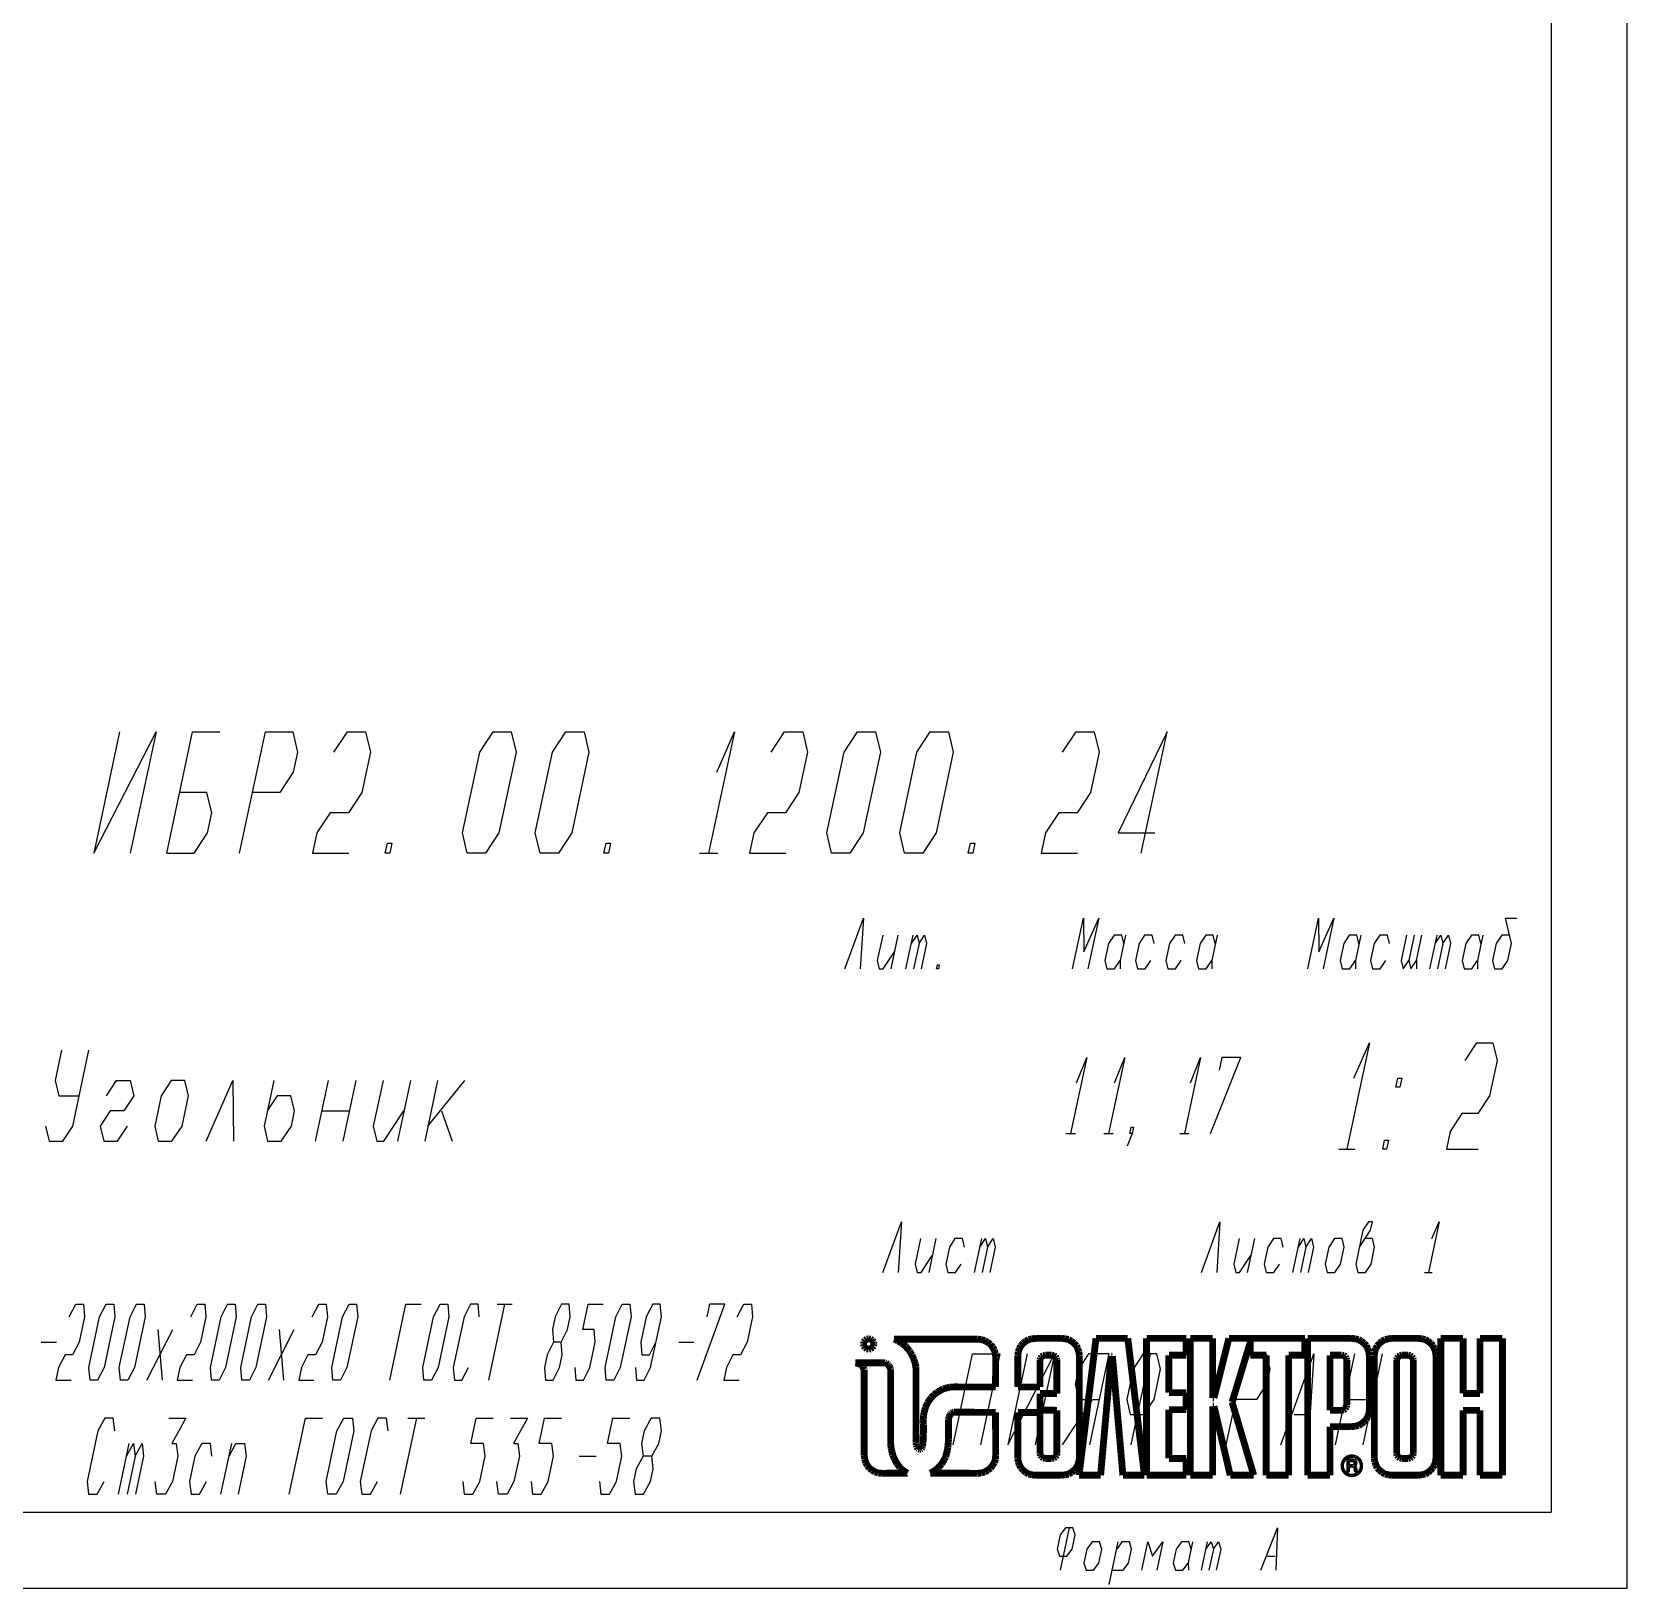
# Model space of a CAD drawing. Header units: millimetres. Extents: x 0 to 297, y 0 to 420.
# Drawn here: x 191.9 to 297, y 0 to 102.5 of the extents above; entities that cross this region are included whole.
import ezdxf

# ---------------------------------------------------------------- set-up
doc = ezdxf.new("R2010")
doc.units = ezdxf.units.MM
doc.header["$LTSCALE"] = 27.377778
doc.layers.get('0').update_dxf_attribs({"linetype": 'CONTINUOUS'})

# ---------------------------------------------------------------- blocks, each defined once
blk = doc.blocks.new('ELEKTRON_BL0', base_point=(267.48, 11.91))
at = {"color": 2, "linetype": 'CONTINUOUS'}
for points, const_width in [([(246.7, 16.08), (246.73, 16.21)], 0.452), ([(246.73, 15.95), (246.7, 16.08)], 0.452), ([(246.73, 16.21), (246.81, 16.33)], 0.452), ([(246.81, 15.84), (246.73, 15.95)], 0.452), ([(246.81, 16.33), (246.92, 16.4)], 0.452), ([(246.92, 15.76), (246.81, 15.84)], 0.452), ([(246.92, 16.4), (247.05, 16.42)], 0.452), ([(247.05, 15.73), (246.92, 15.76)], 0.452), ([(247.05, 16.42), (247.17, 16.4)], 0.452), ([(247.17, 15.76), (247.05, 15.73)], 0.452), ([(247.17, 16.4), (247.28, 16.33)], 0.452), ([(247.28, 15.84), (247.17, 15.76)], 0.452), ([(247.28, 16.33), (247.37, 16.21)], 0.452), ([(247.37, 15.95), (247.28, 15.84)], 0.452), ([(247.37, 16.21), (247.39, 16.08)], 0.452), ([(247.39, 16.08), (247.37, 15.95)], 0.452), ([(254.23, 16.4), (248.71, 16.4)], 0.452), ([(248.71, 16.4), (248.8, 16.37)], 0.452), ([(248.8, 16.37), (248.88, 16.33)], 0.452), ([(248.88, 16.33), (248.96, 16.28)], 0.452), ([(248.96, 16.28), (249.05, 16.24)], 0.452), ([(249.05, 16.24), (249.13, 16.19)], 0.452), ([(249.13, 16.19), (249.21, 16.13)], 0.452), ([(249.21, 16.13), (249.3, 16.08)], 0.452), ([(249.3, 16.08), (249.38, 16.01)], 0.452), ([(249.38, 16.01), (249.48, 15.92)], 0.452), ([(249.48, 15.92), (249.56, 15.83)], 0.452), ([(249.56, 15.83), (249.64, 15.73)], 0.452), ([(249.64, 15.73), (249.73, 15.63)], 0.452), ([(249.73, 15.63), (249.81, 15.49)], 0.452), ([(254.47, 16.37), (254.23, 16.4)], 0.452), ([(254.69, 16.3), (254.47, 16.37)], 0.452), ([(254.89, 16.19), (254.69, 16.3)], 0.452), ([(255.07, 16.05), (254.89, 16.19)], 0.452), ([(255.2, 15.88), (255.07, 16.05)], 0.452), ([(255.32, 15.67), (255.2, 15.88)], 0.452), ([(255.39, 15.45), (255.32, 15.67)], 0.452), ([(256.9, 15.56), (256.87, 15.34)], 0.452), ([(256.97, 15.77), (256.9, 15.56)], 0.452), ([(257.07, 15.96), (256.97, 15.77)], 0.452), ([(257.22, 16.13), (257.07, 15.96)], 0.452), ([(257.39, 16.26), (257.22, 16.13)], 0.452), ([(257.58, 16.37), (257.39, 16.26)], 0.452), ([(257.8, 16.42), (257.58, 16.37)], 0.452), ([(258.03, 16.45), (257.8, 16.42)], 0.452), ([(259.75, 16.45), (258.03, 16.45)], 0.452), ([(259.99, 16.42), (259.75, 16.45)], 0.452), ([(260.21, 16.37), (259.99, 16.42)], 0.452), ([(260.4, 16.26), (260.21, 16.37)], 0.452), ([(260.57, 16.13), (260.4, 16.26)], 0.452), ([(260.72, 15.96), (260.57, 16.13)], 0.452), ([(260.82, 15.77), (260.72, 15.96)], 0.452), ([(260.89, 15.56), (260.82, 15.77)], 0.452), ([(260.92, 15.34), (260.89, 15.56)], 0.452), ([(262.02, 16.45), (260.9, 7.43)], 0.452), ([(264.11, 16.45), (262.02, 16.45)], 0.452), ([(265.21, 7.43), (264.11, 16.45)], 0.452), ([(267.96, 16.45), (265.35, 16.45)], 0.452), ([(265.35, 16.45), (265.35, 7.43)], 0.452), ([(267.96, 15.34), (267.96, 16.45)], 0.452), ([(269.7, 16.45), (268.23, 16.45)], 0.452), ([(268.23, 16.45), (268.23, 7.43)], 0.452), ([(269.7, 12.52), (269.7, 16.45)], 0.452), ([(270.77, 16.45), (269.79, 12.52)], 0.452), ([(272.26, 16.45), (270.77, 16.45)], 0.452), ([(270.98, 12.25), (272.26, 16.45)], 0.452), ([(275.78, 16.45), (272.18, 16.45)], 0.452), ([(272.18, 16.45), (272.18, 15.34)], 0.452), ([(275.78, 15.34), (275.78, 16.45)], 0.452), ([(278.85, 16.45), (275.96, 16.45)], 0.452), ([(275.96, 16.45), (275.96, 7.43)], 0.452), ([(279.08, 16.42), (278.85, 16.45)], 0.452), ([(279.31, 16.37), (279.08, 16.42)], 0.452), ([(279.5, 16.26), (279.31, 16.37)], 0.452), ([(279.67, 16.13), (279.5, 16.26)], 0.452), ([(279.82, 15.96), (279.67, 16.13)], 0.452), ([(279.92, 15.77), (279.82, 15.96)], 0.452), ([(279.99, 15.56), (279.92, 15.77)], 0.452), ([(280.02, 15.34), (279.99, 15.56)], 0.452), ([(280.38, 15.56), (280.35, 15.34)], 0.452), ([(280.45, 15.77), (280.38, 15.56)], 0.452), ([(280.54, 15.96), (280.45, 15.77)], 0.452), ([(280.7, 16.13), (280.54, 15.96)], 0.452), ([(280.86, 16.26), (280.7, 16.13)], 0.452), ([(281.06, 16.37), (280.86, 16.26)], 0.452), ([(281.28, 16.42), (281.06, 16.37)], 0.452), ([(281.5, 16.45), (281.28, 16.42)], 0.452), ([(283.24, 16.45), (281.5, 16.45)], 0.452), ([(283.48, 16.42), (283.24, 16.45)], 0.452), ([(283.7, 16.37), (283.48, 16.42)], 0.452), ([(283.89, 16.26), (283.7, 16.37)], 0.452), ([(284.06, 16.13), (283.89, 16.26)], 0.452), ([(284.21, 15.96), (284.06, 16.13)], 0.452), ([(284.31, 15.77), (284.21, 15.96)], 0.452), ([(284.38, 15.56), (284.31, 15.77)], 0.452), ([(284.41, 15.34), (284.38, 15.56)], 0.452), ([(286.2, 16.45), (284.73, 16.45)], 0.452), ([(284.73, 16.45), (284.73, 7.43)], 0.452), ([(286.2, 12.82), (286.2, 16.45)], 0.452), ([(288.79, 16.45), (287.31, 16.45)], 0.452), ([(287.31, 16.45), (287.31, 12.82)], 0.452), ([(288.79, 7.43), (288.79, 16.45)], 0.452), ([(248.12, 14.83), (246.17, 14.83)], 0.452), ([(246.17, 14.83), (246.29, 14.81)], 0.452), ([(246.29, 14.81), (246.41, 14.78)], 0.452), ([(246.41, 14.78), (246.49, 14.74)], 0.452), ([(246.49, 14.74), (246.56, 14.69)], 0.452), ([(246.56, 14.69), (246.61, 14.62)], 0.452), ([(246.61, 14.62), (246.67, 14.55)], 0.452), ([(246.67, 14.55), (246.71, 14.46)], 0.452), ([(248.19, 14.81), (248.12, 14.83)], 0.452), ([(248.25, 14.77), (248.19, 14.81)], 0.452), ([(248.31, 14.73), (248.25, 14.77)], 0.452), ([(248.37, 14.67), (248.31, 14.73)], 0.452), ([(248.41, 14.6), (248.37, 14.67)], 0.452), ([(248.45, 14.52), (248.41, 14.6)], 0.452), ([(248.48, 14.45), (248.45, 14.52)], 0.452), ([(249.81, 15.49), (249.9, 15.35)], 0.452), ([(249.9, 15.35), (249.96, 15.2)], 0.452), ([(249.96, 15.2), (250.03, 15.05)], 0.452), ([(250.03, 15.05), (250.08, 14.89)], 0.452), ([(250.08, 14.89), (250.12, 14.74)], 0.452), ([(250.12, 14.74), (250.15, 14.59)], 0.452), ([(250.15, 14.59), (250.16, 14.42)], 0.452), ([(255.41, 15.21), (255.39, 15.45)], 0.452), ([(255.4, 13.24), (255.41, 15.21)], 0.452), ([(256.87, 15.34), (256.87, 13.24)], 0.452), ([(258.33, 15.02), (258.36, 15.14)], 0.452), ([(258.33, 13.24), (258.33, 15.02)], 0.452), ([(258.36, 15.14), (258.43, 15.24)], 0.452), ([(258.43, 15.24), (258.54, 15.31)], 0.452), ([(258.54, 15.31), (258.68, 15.34)], 0.452), ([(258.68, 15.34), (259.1, 15.34)], 0.452), ([(259.1, 15.34), (259.24, 15.31)], 0.452), ([(259.24, 15.31), (259.35, 15.24)], 0.452), ([(259.35, 15.24), (259.42, 15.14)], 0.452), ([(259.42, 15.14), (259.44, 15.02)], 0.452), ([(259.44, 15.02), (259.44, 12.81)], 0.452), ([(260.92, 8.54), (260.92, 15.34)], 0.452), ([(262.32, 7.43), (263.02, 15.28)], 0.452), ([(263.02, 15.28), (263.1, 15.28)], 0.452), ([(263.1, 15.28), (263.79, 7.43)], 0.452), ([(266.82, 12.87), (266.82, 15.34)], 0.452), ([(266.82, 15.34), (267.96, 15.34)], 0.452), ([(272.18, 15.34), (273.23, 15.34)], 0.452), ([(273.23, 15.34), (273.23, 7.43)], 0.452), ([(274.71, 7.43), (274.71, 15.34)], 0.452), ([(274.71, 15.34), (275.78, 15.34)], 0.452), ([(277.43, 15.34), (278.21, 15.34)], 0.452), ([(277.43, 11.71), (277.43, 15.34)], 0.452), ([(278.21, 15.34), (278.33, 15.31)], 0.452), ([(278.33, 15.31), (278.45, 15.24)], 0.452), ([(278.45, 15.24), (278.51, 15.14)], 0.452), ([(278.51, 15.14), (278.54, 15.02)], 0.452), ([(278.54, 15.02), (278.54, 12.05)], 0.452), ([(280.02, 11.71), (280.02, 15.34)], 0.452), ([(280.35, 15.34), (280.35, 8.54)], 0.452), ([(281.82, 15.02), (281.85, 15.14)], 0.452), ([(281.82, 8.86), (281.82, 15.02)], 0.452), ([(281.85, 15.14), (281.92, 15.24)], 0.452), ([(281.92, 15.24), (282.03, 15.31)], 0.452), ([(282.03, 15.31), (282.16, 15.34)], 0.452), ([(282.16, 15.34), (282.59, 15.34)], 0.452), ([(282.59, 15.34), (282.71, 15.31)], 0.452), ([(282.71, 15.31), (282.82, 15.24)], 0.452), ([(282.82, 15.24), (282.89, 15.14)], 0.452), ([(282.89, 15.14), (282.92, 15.02)], 0.452), ([(282.92, 15.02), (282.92, 8.86)], 0.452), ([(284.41, 8.54), (284.41, 15.34)], 0.452), ([(246.71, 14.46), (246.75, 14.38)], 0.452), ([(246.75, 14.38), (246.75, 8.74)], 0.452), ([(248.49, 14.38), (248.48, 14.45)], 0.452), ([(248.49, 9.72), (248.49, 14.38)], 0.452), ([(250.16, 14.42), (250.16, 9.7)], 0.452), ([(251.02, 12.35), (251.17, 12.55)], 0.452), ([(251.17, 12.55), (251.34, 12.73)], 0.452), ([(251.34, 12.73), (251.54, 12.88)], 0.452), ([(251.54, 12.88), (251.73, 13)], 0.452), ([(251.73, 13), (251.95, 13.12)], 0.452), ([(251.95, 13.12), (252.17, 13.18)], 0.452), ([(252.17, 13.18), (252.41, 13.24)], 0.452), ([(252.41, 13.24), (252.66, 13.25)], 0.452), ([(252.66, 13.25), (255.4, 13.24)], 0.452), ([(256.87, 13.24), (258.33, 13.24)], 0.452), ([(259.44, 12.81), (258.33, 12.81)], 0.452), ([(258.33, 12.81), (258.33, 11.73)], 0.452), ([(267.96, 12.87), (266.82, 12.87)], 0.452), ([(267.96, 11.75), (267.96, 12.87)], 0.452), ([(269.79, 12.52), (269.7, 12.52)], 0.452), ([(287.31, 12.82), (286.2, 12.82)], 0.452), ([(250.65, 11.2), (250.66, 11.38)], 0.452), ([(250.66, 11.38), (250.69, 11.54)], 0.452), ([(250.69, 11.54), (250.73, 11.71)], 0.452), ([(250.73, 11.71), (250.78, 11.88)], 0.452), ([(250.78, 11.88), (250.85, 12.03)], 0.452), ([(250.85, 12.03), (250.92, 12.2)], 0.452), ([(250.92, 12.2), (251.02, 12.35)], 0.452), ([(252.36, 11.32), (252.4, 11.41)], 0.452), ([(252.4, 11.41), (252.44, 11.48)], 0.452), ([(252.44, 11.48), (252.49, 11.53)], 0.452), ([(252.49, 11.53), (252.58, 11.57)], 0.452), ([(252.58, 11.57), (252.66, 11.59)], 0.452), ([(252.66, 11.59), (255.4, 11.57)], 0.452), ([(255.4, 11.57), (255.41, 8.74)], 0.452), ([(258.33, 11.57), (256.87, 11.57)], 0.452), ([(256.87, 11.57), (256.87, 8.54)], 0.452), ([(258.33, 11.73), (259.44, 11.71)], 0.452), ([(258.33, 8.86), (258.33, 11.57)], 0.452), ([(259.44, 11.71), (259.44, 8.86)], 0.452), ([(266.82, 8.54), (266.82, 11.75)], 0.452), ([(266.82, 11.75), (267.96, 11.75)], 0.452), ([(269.7, 7.43), (269.7, 11.98)], 0.452), ([(269.7, 11.98), (269.79, 11.98)], 0.452), ([(269.79, 11.98), (270.86, 7.43)], 0.452), ([(272.41, 7.43), (270.98, 12.25)], 0.452), ([(278.21, 11.71), (277.43, 11.71)], 0.452), ([(278.33, 11.74), (278.21, 11.71)], 0.452), ([(278.45, 11.81), (278.33, 11.74)], 0.452), ([(278.51, 11.92), (278.45, 11.81)], 0.452), ([(278.54, 12.05), (278.51, 11.92)], 0.452), ([(279.92, 11.29), (279.99, 11.5)], 0.452), ([(279.99, 11.5), (280.02, 11.71)], 0.452), ([(286.2, 7.43), (286.2, 11.71)], 0.452), ([(286.2, 11.71), (287.31, 11.71)], 0.452), ([(287.31, 11.71), (287.31, 7.43)], 0.452), ([(250.63, 11.02), (250.65, 11.2)], 0.452), ([(250.63, 10.88), (250.63, 11.02)], 0.452), ([(250.65, 10.74), (250.63, 10.88)], 0.452), ([(250.65, 10.6), (250.65, 10.74)], 0.452), ([(250.65, 10.46), (250.65, 10.6)], 0.452), ([(250.65, 10.32), (250.65, 10.46)], 0.452), ([(250.65, 10.18), (250.65, 10.32)], 0.452), ([(252.3, 11.07), (252.31, 11.16)], 0.452), ([(252.3, 10.92), (252.3, 11.07)], 0.452), ([(252.3, 10.77), (252.3, 10.92)], 0.452), ([(252.3, 10.63), (252.3, 10.77)], 0.452), ([(252.3, 10.47), (252.3, 10.63)], 0.452), ([(252.3, 10.32), (252.3, 10.47)], 0.452), ([(252.3, 10.18), (252.3, 10.32)], 0.452), ([(252.31, 11.16), (252.33, 11.24)], 0.452), ([(252.33, 11.24), (252.36, 11.32)], 0.452), ([(277.43, 7.43), (277.43, 10.63)], 0.452), ([(277.43, 10.63), (278.85, 10.63)], 0.452), ([(278.85, 10.63), (279.08, 10.66)], 0.452), ([(279.08, 10.66), (279.31, 10.71)], 0.452), ([(279.31, 10.71), (279.5, 10.82)], 0.452), ([(279.5, 10.82), (279.67, 10.95)], 0.452), ([(279.67, 10.95), (279.82, 11.11)], 0.452), ([(279.82, 11.11), (279.92, 11.29)], 0.452), ([(248.49, 9.56), (248.49, 9.72)], 0.452), ([(248.5, 9.4), (248.49, 9.56)], 0.452), ([(248.52, 9.24), (248.5, 9.4)], 0.452), ([(248.55, 9.08), (248.52, 9.24)], 0.452), ([(250.16, 9.7), (250.16, 9.64)], 0.452), ([(250.16, 9.64), (250.16, 9.57)], 0.452), ([(250.16, 9.57), (250.17, 9.5)], 0.452), ([(250.17, 9.5), (250.17, 9.43)], 0.452), ([(250.17, 9.43), (250.19, 9.36)], 0.452), ([(250.19, 9.36), (250.2, 9.29)], 0.452), ([(250.2, 9.29), (250.23, 9.24)], 0.452), ([(250.23, 9.24), (250.26, 9.18)], 0.452), ([(250.52, 9.18), (250.56, 9.25)], 0.452), ([(250.56, 9.25), (250.59, 9.33)], 0.452), ([(250.59, 9.33), (250.6, 9.43)], 0.452), ([(250.6, 9.43), (250.62, 9.53)], 0.452), ([(250.62, 9.53), (250.63, 9.63)], 0.452), ([(250.63, 10.04), (250.65, 10.18)], 0.452), ([(250.63, 9.9), (250.63, 10.04)], 0.452), ([(250.63, 9.82), (250.63, 9.9)], 0.452), ([(250.63, 9.72), (250.63, 9.82)], 0.452), ([(250.63, 9.63), (250.63, 9.72)], 0.452), ([(252.23, 9.1), (252.26, 9.27)], 0.452), ([(252.26, 9.27), (252.27, 9.43)], 0.452), ([(252.27, 9.43), (252.29, 9.6)], 0.452), ([(252.29, 9.6), (252.3, 9.77)], 0.452), ([(252.3, 10.03), (252.3, 10.18)], 0.452), ([(252.3, 9.88), (252.3, 10.03)], 0.452), ([(252.3, 9.77), (252.3, 9.88)], 0.452), ([(246.75, 8.74), (246.78, 8.5)], 0.452), ([(246.78, 8.5), (246.85, 8.28)], 0.452), ([(246.85, 8.28), (246.95, 8.07)], 0.452), ([(248.59, 8.93), (248.55, 9.08)], 0.452), ([(248.63, 8.76), (248.59, 8.93)], 0.452), ([(248.69, 8.61), (248.63, 8.76)], 0.452), ([(248.76, 8.46), (248.69, 8.61)], 0.452), ([(248.84, 8.32), (248.76, 8.46)], 0.452), ([(248.92, 8.18), (248.84, 8.32)], 0.452), ([(249.01, 8.06), (248.92, 8.18)], 0.452), ([(250.26, 9.18), (250.3, 9.15)], 0.452), ([(250.3, 9.15), (250.38, 9.14)], 0.452), ([(250.38, 9.14), (250.46, 9.15)], 0.452), ([(250.46, 9.15), (250.52, 9.18)], 0.452), ([(251.74, 8.06), (251.85, 8.18)], 0.452), ([(251.85, 8.18), (251.94, 8.32)], 0.452), ([(251.94, 8.32), (252.04, 8.49)], 0.452), ([(252.04, 8.49), (252.11, 8.63)], 0.452), ([(252.11, 8.63), (252.15, 8.78)], 0.452), ([(252.15, 8.78), (252.19, 8.93)], 0.452), ([(252.19, 8.93), (252.23, 9.1)], 0.452), ([(255.32, 8.28), (255.2, 8.07)], 0.452), ([(255.39, 8.5), (255.32, 8.28)], 0.452), ([(255.41, 8.74), (255.39, 8.5)], 0.452), ([(256.87, 8.54), (256.9, 8.32)], 0.452), ([(256.9, 8.32), (256.97, 8.11)], 0.452), ([(258.36, 8.74), (258.33, 8.86)], 0.452), ([(258.43, 8.64), (258.36, 8.74)], 0.452), ([(258.54, 8.57), (258.43, 8.64)], 0.452), ([(258.68, 8.54), (258.54, 8.57)], 0.452), ([(259.1, 8.54), (258.68, 8.54)], 0.452), ([(259.24, 8.57), (259.1, 8.54)], 0.452), ([(259.35, 8.64), (259.24, 8.57)], 0.452), ([(259.42, 8.74), (259.35, 8.64)], 0.452), ([(259.44, 8.86), (259.42, 8.74)], 0.452), ([(260.82, 8.11), (260.89, 8.32)], 0.452), ([(260.89, 8.32), (260.92, 8.54)], 0.452), ([(267.96, 8.54), (266.82, 8.54)], 0.452), ([(267.96, 7.43), (267.96, 8.54)], 0.452), ([(278.31, 8.43), (278.25, 8.32)], 0.151), ([(278.39, 8.54), (278.31, 8.43)], 0.151), ([(278.32, 8.28), (278.38, 8.39)], 0.151), ([(278.38, 8.39), (278.45, 8.47)], 0.151), ([(278.49, 8.63), (278.39, 8.54)], 0.151), ([(278.45, 8.47), (278.54, 8.54)], 0.151), ([(278.61, 8.68), (278.49, 8.63)], 0.151), ([(278.54, 8.54), (278.64, 8.61)], 0.151), ([(278.58, 7.65), (278.58, 8.46)], 0.151), ([(278.58, 8.46), (278.96, 8.46)], 0.151), ([(278.72, 8.72), (278.61, 8.68)], 0.151), ([(278.64, 8.61), (278.75, 8.64)], 0.151), ([(278.68, 8.36), (278.68, 8.1)], 0.151), ([(278.93, 8.36), (278.68, 8.36)], 0.151), ([(278.86, 8.74), (278.72, 8.72)], 0.151), ([(278.75, 8.64), (278.86, 8.65)], 0.151), ([(279, 8.72), (278.86, 8.74)], 0.151), ([(278.86, 8.65), (278.99, 8.64)], 0.151), ([(278.97, 8.35), (278.93, 8.36)], 0.151), ([(278.96, 8.46), (279.04, 8.45)], 0.151), ([(279.02, 8.32), (278.97, 8.35)], 0.151), ([(278.99, 8.64), (279.1, 8.61)], 0.151), ([(279.13, 8.68), (279, 8.72)], 0.151), ([(279.04, 8.45), (279.11, 8.39)], 0.151), ([(279.1, 8.61), (279.2, 8.54)], 0.151), ([(279.11, 8.39), (279.17, 8.32)], 0.151), ([(279.24, 8.63), (279.13, 8.68)], 0.151), ([(279.2, 8.54), (279.29, 8.47)], 0.151), ([(279.35, 8.54), (279.24, 8.63)], 0.151), ([(279.29, 8.47), (279.36, 8.39)], 0.151), ([(279.43, 8.43), (279.35, 8.54)], 0.151), ([(279.36, 8.39), (279.42, 8.28)], 0.151), ([(279.49, 8.32), (279.43, 8.43)], 0.151), ([(280.35, 8.54), (280.38, 8.32)], 0.452), ([(280.38, 8.32), (280.45, 8.11)], 0.452), ([(281.85, 8.74), (281.82, 8.86)], 0.452), ([(281.92, 8.64), (281.85, 8.74)], 0.452), ([(282.03, 8.57), (281.92, 8.64)], 0.452), ([(282.16, 8.54), (282.03, 8.57)], 0.452), ([(282.59, 8.54), (282.16, 8.54)], 0.452), ([(282.71, 8.57), (282.59, 8.54)], 0.452), ([(282.82, 8.64), (282.71, 8.57)], 0.452), ([(282.89, 8.74), (282.82, 8.64)], 0.452), ([(282.92, 8.86), (282.89, 8.74)], 0.452), ([(284.31, 8.11), (284.38, 8.32)], 0.452), ([(284.38, 8.32), (284.41, 8.54)], 0.452), ([(246.95, 8.07), (247.09, 7.9)], 0.452), ([(247.09, 7.9), (247.27, 7.76)], 0.452), ([(247.27, 7.76), (247.46, 7.65)], 0.452), ([(247.46, 7.65), (247.68, 7.58)], 0.452), ([(247.68, 7.58), (247.92, 7.56)], 0.452), ([(247.92, 7.56), (249.6, 7.57)], 0.452), ([(249.1, 7.94), (249.01, 8.06)], 0.452), ([(249.21, 7.83), (249.1, 7.94)], 0.452), ([(249.33, 7.74), (249.21, 7.83)], 0.452), ([(249.46, 7.65), (249.33, 7.74)], 0.452), ([(249.6, 7.57), (249.46, 7.65)], 0.452), ([(251.1, 7.57), (251.26, 7.65)], 0.452), ([(254.23, 7.56), (251.1, 7.57)], 0.452), ([(251.26, 7.65), (251.4, 7.74)], 0.452), ([(251.4, 7.74), (251.52, 7.83)], 0.452), ([(251.52, 7.83), (251.63, 7.93)], 0.452), ([(251.63, 7.93), (251.74, 8.06)], 0.452), ([(254.47, 7.58), (254.23, 7.56)], 0.452), ([(254.69, 7.65), (254.47, 7.58)], 0.452), ([(254.89, 7.76), (254.69, 7.65)], 0.452), ([(255.07, 7.9), (254.89, 7.76)], 0.452), ([(255.2, 8.07), (255.07, 7.9)], 0.452), ([(256.97, 8.11), (257.07, 7.92)], 0.452), ([(257.07, 7.92), (257.22, 7.76)], 0.452), ([(257.22, 7.76), (257.39, 7.62)], 0.452), ([(257.39, 7.62), (257.58, 7.51)], 0.452), ([(257.58, 7.51), (257.8, 7.46)], 0.452), ([(257.8, 7.46), (258.03, 7.43)], 0.452), ([(258.03, 7.43), (259.75, 7.43)], 0.452), ([(259.75, 7.43), (259.99, 7.46)], 0.452), ([(259.99, 7.46), (260.21, 7.51)], 0.452), ([(260.21, 7.51), (260.4, 7.62)], 0.452), ([(260.4, 7.62), (260.57, 7.76)], 0.452), ([(260.57, 7.76), (260.72, 7.92)], 0.452), ([(260.72, 7.92), (260.82, 8.11)], 0.452), ([(260.9, 7.43), (262.32, 7.43)], 0.452), ([(263.79, 7.43), (265.21, 7.43)], 0.452), ([(265.35, 7.43), (267.96, 7.43)], 0.452), ([(268.23, 7.43), (269.7, 7.43)], 0.452), ([(270.86, 7.43), (272.41, 7.43)], 0.452), ([(273.23, 7.43), (274.71, 7.43)], 0.452), ([(275.96, 7.43), (277.43, 7.43)], 0.452), ([(278.21, 8.19), (278.2, 8.06)], 0.151), ([(278.2, 8.06), (278.21, 7.92)], 0.151), ([(278.25, 8.32), (278.21, 8.19)], 0.151), ([(278.21, 7.92), (278.25, 7.79)], 0.151), ([(278.25, 7.79), (278.31, 7.67)], 0.151), ([(278.28, 8.06), (278.29, 8.17)], 0.151), ([(278.29, 7.93), (278.28, 8.06)], 0.151), ([(278.29, 8.17), (278.32, 8.28)], 0.151), ([(278.32, 7.82), (278.29, 7.93)], 0.151), ([(278.31, 7.67), (278.39, 7.57)], 0.151), ([(278.38, 7.72), (278.32, 7.82)], 0.151), ([(278.45, 7.64), (278.38, 7.72)], 0.151), ([(278.39, 7.57), (278.49, 7.49)], 0.151), ([(278.54, 7.56), (278.45, 7.64)], 0.151), ([(278.49, 7.49), (278.61, 7.43)], 0.151), ([(278.64, 7.5), (278.54, 7.56)], 0.151), ([(278.68, 7.65), (278.58, 7.65)], 0.151), ([(278.61, 7.43), (278.72, 7.39)], 0.151), ([(278.75, 7.47), (278.64, 7.5)], 0.151), ([(278.68, 8.1), (278.93, 8.1)], 0.151), ([(278.93, 8), (278.68, 8)], 0.151), ([(278.68, 8), (278.68, 7.65)], 0.151), ([(278.72, 7.39), (278.86, 7.37)], 0.151), ([(278.86, 7.46), (278.75, 7.47)], 0.151), ([(278.99, 7.47), (278.86, 7.46)], 0.151), ([(278.86, 7.37), (279, 7.39)], 0.151), ([(278.93, 8.1), (278.99, 8.11)], 0.151), ([(278.99, 7.99), (278.93, 8)], 0.151), ([(278.99, 8.11), (279.02, 8.14)], 0.151), ([(279.03, 7.96), (278.99, 7.99)], 0.151), ([(279.1, 7.5), (278.99, 7.47)], 0.151), ([(279, 7.39), (279.13, 7.43)], 0.151), ([(279.04, 8.29), (279.02, 8.32)], 0.151), ([(279.02, 8.14), (279.04, 8.18)], 0.151), ([(279.04, 7.92), (279.03, 7.96)], 0.151), ([(279.06, 8.24), (279.04, 8.29)], 0.151), ([(279.04, 8.18), (279.06, 8.24)], 0.151), ([(279.06, 7.88), (279.04, 7.92)], 0.151), ([(279.11, 8.07), (279.06, 8.04)], 0.151), ([(279.06, 8.04), (279.11, 8.01)], 0.151), ([(279.06, 7.75), (279.06, 7.88)], 0.151), ([(279.06, 7.72), (279.06, 7.75)], 0.151), ([(279.06, 7.69), (279.06, 7.72)], 0.151), ([(279.06, 7.67), (279.06, 7.69)], 0.151), ([(279.07, 7.65), (279.06, 7.67)], 0.151), ([(279.2, 7.65), (279.07, 7.65)], 0.151), ([(279.2, 7.56), (279.1, 7.5)], 0.151), ([(279.14, 8.11), (279.11, 8.07)], 0.151), ([(279.11, 8.01), (279.14, 7.97)], 0.151), ([(279.13, 7.43), (279.24, 7.49)], 0.151), ([(279.17, 8.18), (279.14, 8.11)], 0.151), ([(279.14, 7.97), (279.17, 7.93)], 0.151), ([(279.17, 8.32), (279.18, 8.25)], 0.151), ([(279.18, 8.25), (279.17, 8.18)], 0.151), ([(279.17, 7.93), (279.17, 7.88)], 0.151), ([(279.17, 7.88), (279.17, 7.75)], 0.151), ([(279.17, 7.75), (279.17, 7.71)], 0.151), ([(279.17, 7.71), (279.18, 7.68)], 0.151), ([(279.18, 7.68), (279.18, 7.67)], 0.151), ([(279.18, 7.67), (279.2, 7.65)], 0.151), ([(279.29, 7.64), (279.2, 7.56)], 0.151), ([(279.24, 7.49), (279.35, 7.57)], 0.151), ([(279.36, 7.72), (279.29, 7.64)], 0.151), ([(279.35, 7.57), (279.43, 7.67)], 0.151), ([(279.42, 7.82), (279.36, 7.72)], 0.151), ([(279.42, 8.28), (279.45, 8.17)], 0.151), ([(279.45, 7.93), (279.42, 7.82)], 0.151), ([(279.43, 7.67), (279.49, 7.79)], 0.151), ([(279.45, 8.17), (279.46, 8.06)], 0.151), ([(279.46, 8.06), (279.45, 7.93)], 0.151), ([(279.53, 8.19), (279.49, 8.32)], 0.151), ([(279.49, 7.79), (279.53, 7.92)], 0.151), ([(279.54, 8.06), (279.53, 8.19)], 0.151), ([(279.53, 7.92), (279.54, 8.06)], 0.151), ([(280.45, 8.11), (280.54, 7.92)], 0.452), ([(280.54, 7.92), (280.7, 7.76)], 0.452), ([(280.7, 7.76), (280.86, 7.62)], 0.452), ([(280.86, 7.62), (281.06, 7.51)], 0.452), ([(281.06, 7.51), (281.28, 7.46)], 0.452), ([(281.28, 7.46), (281.5, 7.43)], 0.452), ([(281.5, 7.43), (283.24, 7.43)], 0.452), ([(283.24, 7.43), (283.48, 7.46)], 0.452), ([(283.48, 7.46), (283.7, 7.51)], 0.452), ([(283.7, 7.51), (283.89, 7.62)], 0.452), ([(283.89, 7.62), (284.06, 7.76)], 0.452), ([(284.06, 7.76), (284.21, 7.92)], 0.452), ([(284.21, 7.92), (284.31, 8.11)], 0.452), ([(284.73, 7.43), (286.2, 7.43)], 0.452), ([(287.31, 7.43), (288.79, 7.43)], 0.452)]:
    blk.add_lwpolyline(points, dxfattribs=dict(at, const_width=const_width))

msp = doc.modelspace()

# ---------------------------------------------------------------- linework, layer by layer
at = {"color": 7, "linetype": 'CONTINUOUS'}
for p, q in [((297, 0), (297, 420)), ((292, 415), (292, 5)), ((20, 5), (292, 5)), ((0, 0), (297, 0))]:
    msp.add_line(p, q, dxfattribs=at)
at = {"color": 2, "linetype": 'CONTINUOUS'}
for p, q in [((235.900013, 48.4106359), (237.1000087, 48.4106359)), ((248.9697179, 43.0209131), (248.495, 40.7875781)), ((249.5000043, 40.7875781), (249.9747222, 43.0209131)), ((282.9722179, 43.0209131), (282.6161719, 41.3459147)), ((284.0049913, 40.7875781), (284.4797092, 43.0209131)), ((283.1186892, 41.3459147), (283.1256163, 40.7875781)), ((210.5999957, 29.4329777), (211.4502344, 33.4329791)), ((213.2502127, 33.4329791), (212.4000043, 29.4329777)), ((216.85023, 33.4329791), (215.9999913, 29.4329777)), ((218.6502387, 33.4329791), (217.8, 29.4329777)), ((218.0125521, 30.4329785), (220.450217, 33.4329791)), ((211.0250998, 31.4329774), (212.8251085, 31.4329774)), ((218.9000998, 31.4329774), (219.6000087, 29.4329777)), ((260.031237, 29.9441482), (260.6562543, 29.9441482)), ((262.5312457, 29.9441482), (263.156263, 29.9441482)), ((267.531263, 29.9441482), (268.15625, 29.9441482)), ((278.012487, 28.9218072), (279.062487, 28.9218072)), ((251.4696962, 23.020912), (250.9950087, 20.7875789)), ((254.0099913, 20.7875789), (254.4847092, 23.020912)), ((272.4497049, 23.020912), (271.974987, 20.7875789)), ((274.99, 20.7875789), (275.4647179, 23.020912)), ((283.6581207, 20.7875789), (284.160638, 20.7875789)), ((223.0627908, 18.694149), (222, 13.6941488)), ((222.5627951, 18.694149), (223.5627865, 18.694149)), ((199.500013, 13.6941488), (201.2085113, 17.027481)), ((200.20852, 17.027481), (200.5000043, 13.6941488)), ((207.5000043, 13.6941488), (209.208533, 17.027481)), ((208.2085113, 17.027481), (208.4999957, 13.6941488)), ((192.5313976, 16.1941479), (193.5313889, 16.1941479)), ((234.5313976, 16.1941479), (235.5313889, 16.1941479)), ((277.7999957, 9.4329785), (279.0753385, 15.4329787)), ((280.8753472, 15.4329787), (279.6000043, 9.4329785)), ((259.8, 9.4329785), (261.787678, 12.4329781)), ((278.4376823, 12.4329781), (280.2376606, 12.4329781)), ((217.2502691, 11.1941486), (216.1875087, 6.1941484)), ((216.6877778, 11.1941486), (217.8127908, 11.1941486)), ((275.0750998, 11.4329782), (275.9751042, 11.4329782)), ((197.6249913, 6.1941484), (198.3335286, 9.5274816)), ((204.3750087, 6.1941484), (205.0835156, 9.5274816)), ((227.9688976, 8.6941485), (229.0938802, 8.6941485)), ((262.8816102, 0.2391329), (263.4767622, 3.039133)), ((268.9600043, 1.1724662), (269.3567622, 3.039133)), ((273.3233984, 2.1057996), (273.8133984, 2.1057996))]:
    msp.add_line(p, q, dxfattribs=at)
for points in [[(197.7004601, 56.4106386), (196.000013, 48.4106359), (200.1004514, 56.4106386), (198.4000043, 48.4106359)], [(200.7999957, 48.4106359), (202.5004427, 56.4106386), (204.3004514, 56.4106386)], [(205.6000087, 48.4106359), (207.3004557, 56.4106386), (209.1004644, 56.4106386), (209.4170443, 55.0773041), (209.1336415, 53.7439697), (208.2502257, 52.4106391), (206.450217, 52.4106391)], [(211.8170356, 55.0773041), (212.7004514, 56.4106386), (213.900447, 56.4106386), (214.2170573, 55.0773041), (213.6502214, 52.4106391), (212.7668056, 51.0773047), (211.5668099, 51.0773047), (210.6833941, 49.7439703), (210.3999913, 48.4106359), (212.800013, 48.4106359)], [(220.6, 48.4106359), (220.2834201, 49.7439703), (221.4170313, 55.0773041), (222.300447, 56.4106386), (223.5004427, 56.4106386), (223.817053, 55.0773041), (222.6834115, 49.7439703), (221.7999957, 48.4106359), (220.6, 48.4106359)], [(225.400013, 48.4106359), (225.0834028, 49.7439703), (226.2170443, 55.0773041), (227.1004601, 56.4106386), (228.3004557, 56.4106386), (228.6170356, 55.0773041), (227.4833941, 49.7439703), (226.6000087, 48.4106359), (225.400013, 48.4106359)], [(237.0336241, 53.7439697), (238.2004427, 56.4106386), (236.4999957, 48.4106359)], [(240.617053, 55.0773041), (241.5004384, 56.4106386), (242.7004644, 56.4106386), (243.0170443, 55.0773041), (242.4502387, 52.4106391), (241.5668229, 51.0773047), (240.3668273, 51.0773047), (239.4834115, 49.7439703), (239.2000087, 48.4106359), (241.6, 48.4106359)], [(244.6000043, 48.4106359), (244.2833941, 49.7439703), (245.4170356, 55.0773041), (246.3004514, 56.4106386), (247.500447, 56.4106386), (247.8170573, 55.0773041), (246.6834158, 49.7439703), (245.8, 48.4106359), (244.6000043, 48.4106359)], [(249.399987, 48.4106359), (249.0834071, 49.7439703), (250.2170486, 55.0773041), (251.1004644, 56.4106386), (252.3004601, 56.4106386), (252.6170399, 55.0773041), (251.4833984, 49.7439703), (250.600013, 48.4106359), (249.399987, 48.4106359)], [(259.8170443, 55.0773041), (260.7004601, 56.4106386), (261.9004557, 56.4106386), (262.2170356, 55.0773041), (261.65023, 52.4106391), (260.7668142, 51.0773047), (259.5668186, 51.0773047), (258.6834028, 49.7439703), (258.4, 48.4106359), (260.7999913, 48.4106359)], [(264.9999913, 48.4106359), (266.7004384, 56.4106386), (263.4834158, 49.7439703), (265.8834071, 49.7439703)], [(200.7999957, 48.4106359), (202.6000043, 48.4106359), (203.4834201, 49.7439703), (203.7668229, 51.0773047), (203.4502127, 52.4106391), (201.6502344, 52.4106391)], [(215.4999957, 48.4106359), (215.2000043, 48.4106359), (215.3417057, 49.0773031), (215.641697, 49.0773031), (215.4999957, 48.4106359)], [(229.9000043, 48.4106359), (229.600013, 48.4106359), (229.7417144, 49.0773031), (230.0417057, 49.0773031), (229.9000043, 48.4106359)], [(253.9000087, 48.4106359), (253.599987, 48.4106359), (253.7417187, 49.0773031), (254.0417101, 49.0773031), (253.9000087, 48.4106359)], [(245.479987, 40.7875781), (246.694566, 44.1375787), (246.4849913, 40.7875781)], [(260.4749957, 40.7875781), (261.1870573, 44.1375787), (261.2148568, 41.9042475), (262.1920616, 44.1375787), (261.48, 40.7875781)], [(275.964987, 40.7875781), (276.677079, 44.1375787), (276.7048481, 41.9042475), (277.682053, 44.1375787), (276.9699913, 40.7875781)], [(289.2534722, 43.0209131), (288.7509549, 43.0209131), (288.3810243, 42.4625803), (288.1436806, 41.3459147), (288.276237, 40.7875781), (288.7787543, 40.7875781), (289.1486849, 41.3459147), (289.3860286, 42.4625803), (288.988329, 44.1375787), (289.7420747, 44.1375787)], [(247.9647135, 43.0209131), (247.6086675, 41.3459147), (247.7412543, 40.7875781), (247.992513, 40.7875781), (248.7323438, 41.9042475)], [(249.85602, 42.4625803), (250.2259505, 43.0209131), (250.3585373, 42.4625803), (250.0024913, 40.7875781)], [(250.3585373, 42.4625803), (250.7284679, 43.0209131), (250.8610243, 42.4625803), (250.5050087, 40.7875781)], [(263.8460243, 42.4625803), (263.7134679, 43.0209131), (263.2109505, 43.0209131), (262.84102, 42.4625803), (262.6036762, 41.3459147), (262.736263, 40.7875781), (263.23875, 40.7875781), (263.6086806, 41.3459147)], [(263.9646962, 43.0209131), (263.6086806, 41.3459147), (263.615638, 40.7875781)], [(265.856033, 42.4625803), (265.7234462, 43.0209131), (265.2209592, 43.0209131), (264.8510286, 42.4625803), (264.6136849, 41.3459147), (264.7462413, 40.7875781), (265.2487587, 40.7875781), (265.6186892, 41.3459147)], [(267.8660417, 42.4625803), (267.7334549, 43.0209131), (267.2309679, 43.0209131), (266.8610373, 42.4625803), (266.6236632, 41.3459147), (266.75625, 40.7875781), (267.258737, 40.7875781), (267.6286675, 41.3459147)], [(269.87602, 42.4625803), (269.7434635, 43.0209131), (269.2409462, 43.0209131), (268.871046, 42.4625803), (268.6336719, 41.3459147), (268.7662587, 40.7875781), (269.2687457, 40.7875781), (269.6386762, 41.3459147)], [(269.9947222, 43.0209131), (269.6386762, 41.3459147), (269.6456337, 40.7875781)], [(279.336046, 42.4625803), (279.2034592, 43.0209131), (278.7009722, 43.0209131), (278.3310417, 42.4625803), (278.0936675, 41.3459147), (278.2262543, 40.7875781), (278.7287413, 40.7875781), (279.0986719, 41.3459147)], [(279.4547179, 43.0209131), (279.0986719, 41.3459147), (279.1056293, 40.7875781)], [(281.3460243, 42.4625803), (281.2134679, 43.0209131), (280.7109505, 43.0209131), (280.34102, 42.4625803), (280.1036762, 41.3459147), (280.236263, 40.7875781), (280.73875, 40.7875781), (281.1086806, 41.3459147)], [(282.4697005, 43.0209131), (282.1136849, 41.3459147), (282.2462413, 40.7875781), (282.6161719, 41.3459147), (282.7487587, 40.7875781), (283.1186892, 41.3459147), (283.4747049, 43.0209131)], [(284.3610373, 42.4625803), (284.7309679, 43.0209131), (284.8635243, 42.4625803), (284.5075087, 40.7875781)], [(284.8635243, 42.4625803), (285.2334549, 43.0209131), (285.3660417, 42.4625803), (285.0099957, 40.7875781)], [(287.37602, 42.4625803), (287.2434635, 43.0209131), (286.7409462, 43.0209131), (286.371046, 42.4625803), (286.1336719, 41.3459147), (286.2662587, 40.7875781), (286.7687457, 40.7875781), (287.1386762, 41.3459147)], [(287.4947222, 43.0209131), (287.1386762, 41.3459147), (287.1456337, 40.7875781)], [(251.635612, 40.7875781), (251.510013, 40.7875781), (251.569349, 41.0667464), (251.6949783, 41.0667464), (251.635612, 40.7875781)], [(279.0044271, 33.5884738), (280.0253819, 35.9218072), (278.537487, 28.9218072)], [(286.3399045, 34.7551405), (287.1128819, 35.9218072), (288.1628819, 35.9218072), (288.4399045, 34.7551405), (287.9439497, 32.4218072), (287.1709722, 31.2551405), (286.1209722, 31.2551405), (285.3479948, 30.0884738), (285.099987, 28.9218072), (287.199987, 28.9218072)], [(192.8125521, 30.4329785), (193.049987, 29.4329777), (193.9499913, 29.4329777), (194.6125608, 30.4329785), (195.6753516, 35.4329769)], [(193.8753429, 35.4329769), (193.4502387, 33.4329791), (193.6876736, 32.4329763), (195.0376649, 32.4329763)], [(260.7397743, 33.2774805), (261.4065365, 34.9441504), (260.3437457, 29.9441482)], [(263.239783, 33.2774805), (263.9065451, 34.9441504), (262.8437543, 29.9441482)], [(268.23977, 33.2774805), (268.9065321, 34.9441504), (267.8437413, 29.9441482)], [(269.5625087, 29.9441482), (271.5627951, 34.9441504), (270.3127908, 34.9441504), (270.1356641, 34.1108154)], [(196.8376736, 32.4329763), (197.5002127, 33.4329791), (198.400217, 33.4329791), (198.6376823, 32.4329763), (197.9751128, 31.4329774), (197.0751085, 31.4329774), (196.4125694, 30.4329785), (196.6500043, 29.4329777), (197.5500087, 29.4329777), (198.2125477, 30.4329785)], [(200.0125564, 30.4329785), (200.2499913, 29.4329777), (201.1499957, 29.4329777), (201.8125651, 30.4329785), (202.2376693, 32.4329763), (202.0002344, 33.4329791), (201.10023, 33.4329791), (200.4376606, 32.4329763), (200.0125564, 30.4329785)], [(203.3999913, 29.4329777), (205.1502344, 33.4329791), (205.2, 29.4329777)], [(207.850217, 33.4329791), (207.2125608, 30.4329785), (207.4499957, 29.4329777), (208.35, 29.4329777), (209.0125694, 30.4329785), (209.2251215, 31.4329774), (208.9876562, 32.4329763), (208.0876823, 32.4329763), (207.4251128, 31.4329774)], [(215.0502214, 33.4329791), (214.4125651, 30.4329785), (214.65, 29.4329777), (215.099987, 29.4329777), (216.4251259, 31.4329774)], [(282.0304384, 33.0051405), (281.7679384, 33.0051405), (281.8919271, 33.5884738), (282.1544271, 33.5884738), (282.0304384, 33.0051405)], [(264.406237, 29.9441482), (264.250013, 29.9441482), (264.3385764, 30.3608157), (264.4948003, 30.3608157), (264.406237, 29.9441482), (264.0728559, 29.1108152)], [(281.162487, 28.9218072), (280.899987, 28.9218072), (281.0240061, 29.5051405), (281.2865061, 29.5051405), (281.162487, 28.9218072)], [(247.9799957, 20.7875789), (249.1945747, 24.1375795), (248.985, 20.7875789)], [(268.9600043, 20.7875789), (270.174553, 24.1375795), (269.9650087, 20.7875789)], [(279.366033, 22.4625792), (280.1058941, 23.5792467), (280.224566, 24.1375795), (279.9733073, 24.1375795), (279.6033767, 23.5792467), (279.1286892, 21.3459136), (279.2612457, 20.7875789), (279.763763, 20.7875789), (280.1336632, 21.3459136), (280.3710373, 22.4625792), (280.2384505, 23.020912), (279.7359635, 23.020912)], [(284.1328385, 23.020912), (284.621441, 24.1375795), (283.9093793, 20.7875789)], [(250.4647222, 23.020912), (250.1086762, 21.3459136), (250.241263, 20.7875789), (250.4924913, 20.7875789), (251.2323524, 21.9042464)], [(253.361033, 22.4625792), (253.2284462, 23.020912), (252.7259592, 23.020912), (252.3560286, 22.4625792), (252.1186849, 21.3459136), (252.2512413, 20.7875789), (252.7537587, 20.7875789), (253.1236892, 21.3459136)], [(254.3660373, 22.4625792), (254.7359679, 23.020912), (254.8685243, 22.4625792), (254.5125087, 20.7875789)], [(254.8685243, 22.4625792), (255.2384549, 23.020912), (255.3710417, 22.4625792), (255.0149957, 20.7875789)], [(271.4447005, 23.020912), (271.0886849, 21.3459136), (271.2212413, 20.7875789), (271.4725, 20.7875789), (272.2123611, 21.9042464)], [(274.3410417, 22.4625792), (274.2084549, 23.020912), (273.7059679, 23.020912), (273.3360373, 22.4625792), (273.0986632, 21.3459136), (273.23125, 20.7875789), (273.733737, 20.7875789), (274.1036675, 21.3459136)], [(275.346046, 22.4625792), (275.7159462, 23.020912), (275.848533, 22.4625792), (275.492487, 20.7875789)], [(275.848533, 22.4625792), (276.2184635, 23.020912), (276.35102, 22.4625792), (275.9950043, 20.7875789)], [(277.1186806, 21.3459136), (277.251237, 20.7875789), (277.7537543, 20.7875789), (278.1236849, 21.3459136), (278.3610286, 22.4625792), (278.2284722, 23.020912), (277.7259549, 23.020912), (277.3560243, 22.4625792), (277.1186806, 21.3459136)], [(194.385638, 17.860816), (194.8127778, 18.694149), (195.3127734, 18.694149), (195.3856597, 17.860816), (195.0314063, 16.1941479), (194.6042665, 15.3608149), (194.1042708, 15.3608149), (193.6771311, 14.5274818), (193.5000043, 13.6941488), (194.4999957, 13.6941488)], [(195.75, 13.6941488), (195.6771441, 14.5274818), (196.385651, 17.860816), (196.8127908, 18.694149), (197.3127865, 18.694149), (197.3856424, 17.860816), (196.6771354, 14.5274818), (196.2499957, 13.6941488), (195.75, 13.6941488)], [(197.750013, 13.6941488), (197.6771267, 14.5274818), (198.3856641, 17.860816), (198.8127734, 18.694149), (199.3127691, 18.694149), (199.3856554, 17.860816), (198.6771181, 14.5274818), (198.2500087, 13.6941488), (197.750013, 13.6941488)], [(202.3856597, 17.860816), (202.8127691, 18.694149), (203.3127951, 18.694149), (203.385651, 17.860816), (203.0313976, 16.1941479), (202.6042578, 15.3608149), (202.1042622, 15.3608149), (201.6771224, 14.5274818), (201.4999957, 13.6941488), (202.499987, 13.6941488)], [(203.7499913, 13.6941488), (203.6771354, 14.5274818), (204.3856424, 17.860816), (204.8127821, 18.694149), (205.3127778, 18.694149), (205.3856641, 17.860816), (204.6771267, 14.5274818), (204.249987, 13.6941488), (203.7499913, 13.6941488)], [(205.7500043, 13.6941488), (205.6771181, 14.5274818), (206.3856554, 17.860816), (206.8127951, 18.694149), (207.3127908, 18.694149), (207.3856467, 17.860816), (206.6771398, 14.5274818), (206.25, 13.6941488), (205.7500043, 13.6941488)], [(210.385651, 17.860816), (210.8127908, 18.694149), (211.3127865, 18.694149), (211.3856424, 17.860816), (211.0313889, 16.1941479), (210.6042491, 15.3608149), (210.1042535, 15.3608149), (209.6771441, 14.5274818), (209.499987, 13.6941488), (210.5000087, 13.6941488)], [(211.750013, 13.6941488), (211.6771267, 14.5274818), (212.3856641, 17.860816), (212.8127734, 18.694149), (213.3127691, 18.694149), (213.3856554, 17.860816), (212.6771181, 14.5274818), (212.2500087, 13.6941488), (211.750013, 13.6941488)], [(215.4999957, 13.6941488), (216.5627865, 18.694149), (217.5627778, 18.694149)], [(217.7499913, 13.6941488), (217.6771354, 14.5274818), (218.3856424, 17.860816), (218.8127821, 18.694149), (219.3127778, 18.694149), (219.3856641, 17.860816), (218.6771267, 14.5274818), (218.249987, 13.6941488), (217.7499913, 13.6941488)], [(221.3856467, 17.860816), (221.3127908, 18.694149), (220.8127951, 18.694149), (220.3856554, 17.860816), (219.6771181, 14.5274818), (219.7500043, 13.6941488), (220.25, 13.6941488), (220.6771398, 14.5274818)], [(226.7813889, 16.1941479), (227.2085286, 17.027481), (227.3856554, 17.860816), (227.3127691, 18.694149), (226.8127734, 18.694149), (226.3856641, 17.860816), (226.2085069, 17.027481), (226.2813932, 16.1941479)], [(227.6771398, 14.5274818), (227.7499957, 13.6941488), (228.2499913, 13.6941488), (228.6771311, 14.5274818), (229.0313845, 16.1941479), (228.9585286, 17.027481), (228.20852, 17.027481), (228.5627734, 18.694149), (229.5627951, 18.694149)], [(229.7500087, 13.6941488), (229.6771224, 14.5274818), (230.3856597, 17.860816), (230.8127691, 18.694149), (231.3127951, 18.694149), (231.385651, 17.860816), (230.6771441, 14.5274818), (230.2500043, 13.6941488), (229.7500087, 13.6941488)], [(231.6771354, 14.5274818), (231.7499913, 13.6941488), (232.249987, 13.6941488), (232.6771267, 14.5274818), (233.3856641, 17.860816), (233.3127778, 18.694149), (232.8127821, 18.694149), (232.3856424, 17.860816), (232.0313889, 16.1941479), (232.1042752, 15.3608149), (232.6042708, 15.3608149), (233.0313802, 16.1941479)], [(235.749987, 13.6941488), (237.5627865, 18.694149), (236.5627951, 18.694149), (236.385638, 17.860816)], [(238.385651, 17.860816), (238.8127908, 18.694149), (239.3127865, 18.694149), (239.3856424, 17.860816), (239.0313889, 16.1941479), (238.6042491, 15.3608149), (238.1042535, 15.3608149), (237.6771441, 14.5274818), (237.499987, 13.6941488), (238.5000087, 13.6941488)], [(225.750013, 13.6941488), (226.2500087, 13.6941488), (226.6771181, 14.5274818), (226.8542752, 15.3608149), (226.7813889, 16.1941479), (226.2813932, 16.1941479), (225.8542535, 15.3608149), (225.6771267, 14.5274818), (225.750013, 13.6941488)], [(252.5999957, 9.4329785), (253.8753385, 15.4329787), (255.6753472, 15.4329787), (254.4000043, 9.4329785)], [(257.4753255, 15.4329787), (256.200013, 9.4329785), (259.2753342, 15.4329787), (257.9999913, 9.4329785)], [(261.6000087, 9.4329785), (262.8753516, 15.4329787), (261.5253299, 15.4329787), (260.8627908, 14.4329778), (260.6502387, 13.432978), (260.8876736, 12.4329781), (262.2376649, 12.4329781)], [(265.5753342, 15.4329787), (265.1253472, 15.4329787), (264.4627778, 14.4329778), (264.0376736, 12.4329781), (264.2751085, 11.4329782), (265.1751128, 11.4329782), (265.8376823, 12.4329781), (266.2627865, 14.4329778), (266.0253516, 15.4329787), (265.5753342, 15.4329787), (264.2999913, 9.4329785)], [(270.5999913, 9.4329785), (271.8753342, 15.4329787), (273.2253255, 15.4329787), (273.4627908, 14.4329778), (273.2502387, 13.432978), (272.5876693, 12.4329781), (271.237678, 12.4329781)], [(274.2000087, 9.4329785), (276.3753255, 15.4329787), (275.999987, 9.4329785)], [(197.3856424, 10.3608156), (197.2815234, 11.1941486), (196.7190321, 11.1941486), (196.2606597, 10.3608156), (195.5521224, 7.0274819), (195.6562413, 6.1941484), (196.218763, 6.1941484), (196.6771354, 7.0274819)], [(200.9377778, 11.1941486), (202.0627908, 11.1941486), (201.1460156, 9.5274816), (201.4272613, 9.5274816), (201.5313802, 8.6941485), (201.1771267, 7.0274819), (200.7187543, 6.1941484), (200.156263, 6.1941484), (200.0521441, 7.0274819)], [(208.875, 6.1941484), (209.9377908, 11.1941486), (211.0627734, 11.1941486)], [(211.4062413, 6.1941484), (211.3021224, 7.0274819), (212.0106597, 10.3608156), (212.4690321, 11.1941486), (213.0315234, 11.1941486), (213.1356424, 10.3608156), (212.4271354, 7.0274819), (211.968763, 6.1941484), (211.4062413, 6.1941484)], [(215.385638, 10.3608156), (215.2815191, 11.1941486), (214.7190278, 11.1941486), (214.2606554, 10.3608156), (213.5521181, 7.0274819), (213.656237, 6.1941484), (214.2187587, 6.1941484), (214.6771311, 7.0274819)], [(220.3021354, 7.0274819), (220.4062543, 6.1941484), (220.9687457, 6.1941484), (221.4271181, 7.0274819), (221.7814019, 8.6941485), (221.677283, 9.5274816), (220.8335156, 9.5274816), (221.1877691, 11.1941486), (222.3127821, 11.1941486)], [(223.4377951, 11.1941486), (224.5627778, 11.1941486), (223.646033, 9.5274816), (223.9272786, 9.5274816), (224.0313976, 8.6941485), (223.6771441, 7.0274819), (223.2187413, 6.1941484), (222.65625, 6.1941484), (222.5521311, 7.0274819)], [(224.8021267, 7.0274819), (224.9062457, 6.1941484), (225.468737, 6.1941484), (225.9271398, 7.0274819), (226.2813932, 8.6941485), (226.1772743, 9.5274816), (225.3335069, 9.5274816), (225.6877908, 11.1941486), (226.8127734, 11.1941486)], [(229.3021181, 7.0274819), (229.406237, 6.1941484), (229.9687587, 6.1941484), (230.4271311, 7.0274819), (230.7813845, 8.6941485), (230.6772656, 9.5274816), (229.8335286, 9.5274816), (230.1877821, 11.1941486), (231.3127951, 11.1941486)], [(232.7501345, 8.6941485), (233.2085069, 9.5274816), (233.3856641, 10.3608156), (233.2815451, 11.1941486), (232.7190234, 11.1941486), (232.260651, 10.3608156), (232.0835243, 9.5274816), (232.1876432, 8.6941485)], [(198.1564019, 8.6941485), (198.6147743, 9.5274816), (198.7188932, 8.6941485), (198.187513, 6.1941484)], [(198.7188932, 8.6941485), (199.1772656, 9.5274816), (199.2813845, 8.6941485), (198.7500043, 6.1941484)], [(203.7814063, 8.6941485), (203.6772569, 9.5274816), (203.1147656, 9.5274816), (202.6563932, 8.6941485), (202.3021398, 7.0274819), (202.4062587, 6.1941484), (202.96875, 6.1941484), (203.4271224, 7.0274819)], [(204.9063889, 8.6941485), (205.3647613, 9.5274816), (205.927283, 9.5274816), (206.0314019, 8.6941485), (205.4999913, 6.1941484)], [(231.656263, 6.1941484), (232.2187543, 6.1941484), (232.6771267, 7.0274819), (232.8542535, 7.860815), (232.7501345, 8.6941485), (232.1876432, 8.6941485), (231.7292708, 7.860815), (231.5521441, 7.0274819), (231.656263, 6.1941484)], [(260.2451562, 3.9724663), (260.0001562, 3.9724663), (259.6559592, 3.5057996), (259.4575651, 2.5724663), (259.6033984, 2.1057996), (260.0933984, 2.1057996), (260.4375651, 2.5724663), (260.6359592, 3.5057996), (260.4901562, 3.9724663), (260.2451562, 3.9724663), (259.6500043, 1.1724662)], [(272.8800043, 1.1724662), (273.9651563, 3.9724663), (273.8600043, 1.1724662)], [(261.2192014, 1.6391328), (261.3650043, 1.1724662), (261.8550043, 1.1724662), (262.1992014, 1.6391328), (262.3975651, 2.5724663), (262.2517622, 3.039133), (261.7617622, 3.039133), (261.4175651, 2.5724663), (261.2192014, 1.6391328)], [(263.0800043, 1.1724662), (263.8150043, 1.1724662), (264.1592014, 1.6391328), (264.3575651, 2.5724663), (264.2117622, 3.039133), (263.7217622, 3.039133), (263.3775651, 2.5724663)], [(265.0400043, 1.1724662), (265.4367622, 3.039133), (265.7283984, 2.1057996), (266.4167622, 3.039133), (266.0200043, 1.1724662)], [(268.2775651, 2.5724663), (268.1317622, 3.039133), (267.6417622, 3.039133), (267.2975651, 2.5724663), (267.0992014, 1.6391328), (267.2450043, 1.1724662), (267.7350043, 1.1724662), (268.0792014, 1.6391328)], [(268.3767622, 3.039133), (268.0792014, 1.6391328), (268.1025043, 1.1724662)], [(269.2575651, 2.5724663), (269.6017622, 3.039133), (269.7475651, 2.5724663), (269.4500043, 1.1724662)], [(269.7475651, 2.5724663), (270.0917622, 3.039133), (270.2375651, 2.5724663), (269.9400043, 1.1724662)]]:
    msp.add_lwpolyline(points, dxfattribs=at)

# ---------------------------------------------------------------- block references
msp.add_blockref('ELEKTRON_BL0', (267.4783161, 11.9130654), dxfattribs=at)

doc.saveas('drawing.dxf')
